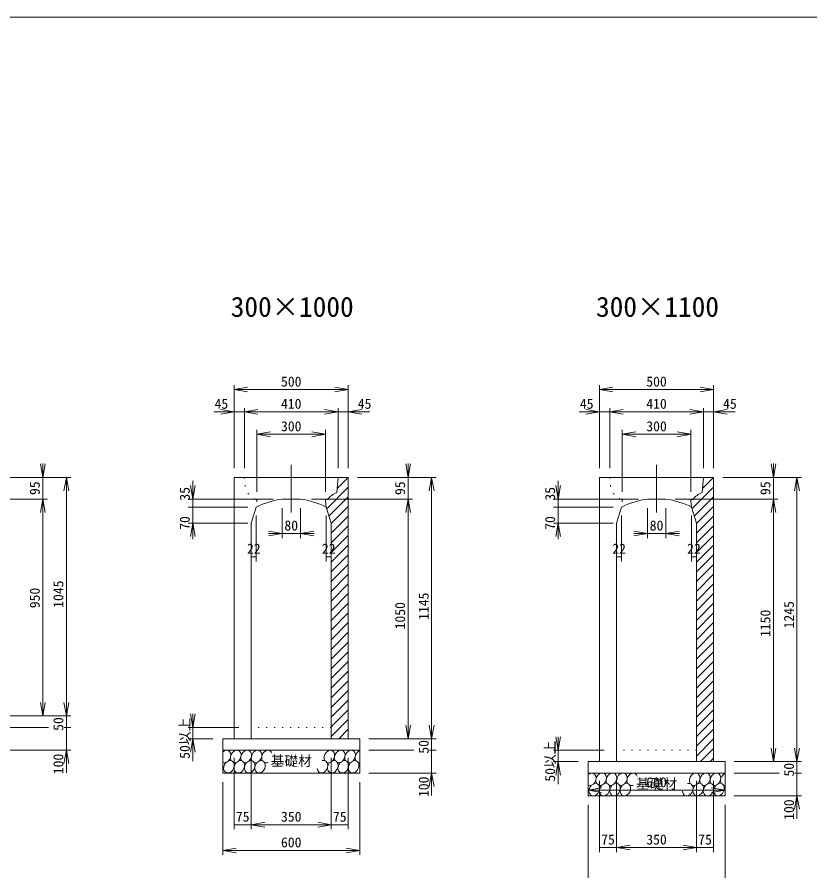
# Model space of a CAD drawing. Units: millimetres, scale not verified. Extents: x 2577 to 21887, y 2787 to 16449.
# Drawn here: x 14614 to 18086, y 12679 to 16449 of the extents above; entities that cross this region are included whole.
import ezdxf
from ezdxf.enums import TextEntityAlignment as Align

# ---------------------------------------------------------------- set-up
doc = ezdxf.new("R2010")
doc.units = ezdxf.units.MM
doc.header["$LTSCALE"] = 20
doc.linetypes.add('DOTTED', pattern=[1.75, 0.25, -1.5])
doc.layers.add('Layer1', color=4, linetype='Continuous', lineweight=18)
doc.styles.add('ＭＳ ゴシック-5.0-0.0', font='')
doc.styles.get('ＭＳ ゴシック-5.0-0.0').set_extended_font_data('ＭＳ ゴシック-5.0-0.0')

msp = doc.modelspace()

# ---------------------------------------------------------------- linework, layer by layer
at = {"layer": 'Layer1'}
for p, q in [((21887.41, 16448.97), (2577.44, 16448.97)), ((15564.68, 14473.42), (15564.68, 14837.86)), ((15564.68, 14817.86), (15623.77, 14828.28)), ((16064.68, 14817.86), (15564.68, 14817.86)), ((15564.68, 14817.86), (15623.77, 14807.44)), ((16064.68, 14817.86), (16005.6, 14828.28)), ((16064.68, 14817.86), (16005.6, 14807.44)), ((16064.68, 14473.42), (16064.68, 14837.86)), ((17164.68, 14473.42), (17164.68, 14837.86)), ((17164.68, 14817.86), (17223.77, 14828.28)), ((17664.68, 14817.86), (17164.68, 14817.86)), ((17164.68, 14817.86), (17223.77, 14807.44)), ((17664.68, 14817.86), (17605.6, 14828.28)), ((17664.68, 14817.86), (17605.6, 14807.44)), ((17664.68, 14473.42), (17664.68, 14837.86)), ((15564.68, 14720.62), (15476.45, 14720.62)), ((15564.68, 14720.62), (15505.6, 14731.04)), ((15564.68, 14720.62), (15505.6, 14710.2)), ((15564.68, 14473.42), (15564.68, 14732.62)), ((15609.68, 14720.62), (15564.68, 14720.62)), ((15609.68, 14473.42), (15609.68, 14737.22)), ((15609.68, 14720.62), (15668.77, 14731.04)), ((15609.68, 14720.62), (15668.77, 14731.04)), ((15609.68, 14720.62), (16019.68, 14720.62)), ((15609.68, 14720.62), (15668.77, 14710.2)), ((15609.68, 14720.62), (15668.77, 14710.2)), ((15609.68, 14720.62), (15669.68, 14720.62)), ((16019.68, 14720.62), (15959.68, 14720.62)), ((16019.68, 14720.62), (15960.6, 14731.04)), ((16019.68, 14720.62), (15960.6, 14731.04)), ((16019.68, 14720.62), (15960.6, 14710.2)), ((16019.68, 14720.62), (15960.6, 14710.2)), ((16019.68, 14473.42), (16019.68, 14737.22)), ((16019.68, 14720.62), (16064.68, 14720.62)), ((16064.68, 14473.42), (16064.68, 14732.62)), ((16064.68, 14720.62), (16123.77, 14731.04)), ((16064.68, 14720.62), (16123.77, 14710.2)), ((16064.68, 14720.62), (16158.37, 14720.62)), ((17164.68, 14720.62), (17076.45, 14720.62)), ((17164.68, 14720.62), (17105.6, 14731.04)), ((17164.68, 14720.62), (17105.6, 14710.2)), ((17164.68, 14473.42), (17164.68, 14732.62)), ((17209.68, 14720.62), (17164.68, 14720.62)), ((17209.68, 14473.42), (17209.68, 14737.22)), ((17209.68, 14720.62), (17268.77, 14731.04)), ((17209.68, 14720.62), (17268.77, 14731.04)), ((17209.68, 14720.62), (17619.68, 14720.62)), ((17209.68, 14720.62), (17268.77, 14710.2)), ((17209.68, 14720.62), (17268.77, 14710.2)), ((17209.68, 14720.62), (17269.68, 14720.62)), ((17619.68, 14720.62), (17559.68, 14720.62)), ((17619.68, 14720.62), (17560.6, 14731.04)), ((17619.68, 14720.62), (17560.6, 14731.04)), ((17619.68, 14720.62), (17560.6, 14710.2)), ((17619.68, 14720.62), (17560.6, 14710.2)), ((17619.68, 14473.42), (17619.68, 14737.22)), ((17619.68, 14720.62), (17664.68, 14720.62)), ((17664.68, 14473.42), (17664.68, 14732.62)), ((17664.68, 14720.62), (17723.77, 14731.04)), ((17664.68, 14720.62), (17723.77, 14710.2)), ((17664.68, 14720.62), (17758.37, 14720.62)), ((15664.68, 14370.65), (15664.68, 14641.99)), ((15664.68, 14621.99), (15723.77, 14632.41)), ((15964.68, 14621.99), (15905.6, 14632.41)), ((15964.68, 14370.65), (15964.68, 14641.99)), ((17264.68, 14370.65), (17264.68, 14641.99)), ((17264.68, 14621.99), (17323.77, 14632.41)), ((17564.68, 14621.99), (17505.6, 14632.41)), ((17564.68, 14370.65), (17564.68, 14641.99)), ((15664.68, 14621.99), (15964.68, 14621.99)), ((15664.68, 14621.99), (15723.77, 14611.57)), ((15964.68, 14621.99), (15905.6, 14611.57)), ((17264.68, 14621.99), (17564.68, 14621.99)), ((17264.68, 14621.99), (17323.77, 14611.57)), ((17564.68, 14621.99), (17505.6, 14611.57)), ((14726.48, 14433.42), (14716.06, 14492.51)), ((14726.48, 14433.42), (14726.48, 14493.42)), ((14726.48, 14433.42), (14736.9, 14492.51)), ((15814.68, 14280.14), (15814.68, 14487.6)), ((16326.48, 14433.42), (16316.06, 14492.51)), ((16326.48, 14433.42), (16326.48, 14493.42)), ((16326.48, 14433.42), (16336.9, 14492.51)), ((17414.68, 14280.14), (17414.68, 14487.6)), ((17926.48, 14433.42), (17916.06, 14492.51)), ((17926.48, 14433.42), (17926.48, 14493.42)), ((17926.48, 14433.42), (17936.9, 14492.51)), ((14849.69, 14433.42), (14504.68, 14433.42)), ((14726.48, 14433.42), (14726.48, 14338.42)), ((14829.69, 14433.42), (14819.27, 14374.33)), ((14829.69, 14433.42), (14840.11, 14374.33)), ((14829.69, 13388.42), (14829.69, 14433.42)), ((15383.47, 14338.42), (15383.47, 14418.29)), ((16064.68, 14433.42), (15564.68, 14433.42)), ((15564.68, 13288.42), (15564.68, 14433.42)), ((16019.68, 14433.42), (16014.68, 14366.42)), ((16064.68, 14433.42), (16016.06, 14384.79)), ((16022.26, 14433.42), (16019.48, 14430.64)), ((16064.68, 13288.42), (16064.68, 14433.42)), ((16449.69, 14433.42), (16104.68, 14433.42)), ((16326.48, 14433.42), (16326.48, 14338.42)), ((16429.69, 14433.42), (16419.27, 14374.33)), ((16429.69, 14433.42), (16440.11, 14374.33)), ((16429.69, 13288.42), (16429.69, 14433.42)), ((16983.47, 14338.42), (16983.47, 14418.29)), ((17664.68, 14433.42), (17164.68, 14433.42)), ((17164.68, 13188.42), (17164.68, 14433.42)), ((17619.68, 14433.42), (17614.68, 14366.42)), ((17664.68, 14433.42), (17616.06, 14384.79)), ((17622.26, 14433.42), (17619.48, 14430.64)), ((17664.68, 13188.42), (17664.68, 14433.42)), ((18049.69, 14433.42), (17704.68, 14433.42)), ((17926.48, 14433.42), (17926.48, 14338.42)), ((18029.69, 14433.42), (18019.27, 14374.33)), ((18029.69, 14433.42), (18040.11, 14374.33)), ((18029.69, 13188.42), (18029.69, 14433.42)), ((15383.47, 14338.42), (15373.05, 14397.51)), ((15383.47, 14338.42), (15393.89, 14397.51)), ((15383.47, 14363.42), (15383.47, 14163.28)), ((15969.94, 14296.25), (16064.68, 14390.99)), ((16983.47, 14338.42), (16973.05, 14397.51)), ((16983.47, 14338.42), (16993.89, 14397.51)), ((16983.47, 14363.42), (16983.47, 14163.28)), ((17569.94, 14296.25), (17664.68, 14390.99)), ((14746.48, 14338.42), (14295.54, 14338.42)), ((14544.68, 14338.42), (14746.48, 14338.42)), ((14726.48, 14338.42), (14716.06, 14279.33)), ((14726.48, 14338.42), (14736.9, 14279.33)), ((14726.48, 13388.42), (14726.48, 14338.42)), ((15736.07, 14338.42), (15363.47, 14338.42)), ((15383.47, 14338.42), (15383.47, 14303.42)), ((15774.68, 14338.42), (15814.68, 14338.42)), ((15814.68, 14338.42), (15854.68, 14338.42)), ((16346.48, 14338.42), (15902.87, 14338.42)), ((15964.68, 14336.42), (15974.68, 14336.42)), ((15964.68, 14336.42), (15964.68, 14330.65)), ((15964.68, 14330.65), (15967.68, 14303.42)), ((15980.08, 14263.97), (16064.68, 14348.57)), ((16144.68, 14338.42), (16346.48, 14338.42)), ((16326.48, 14338.42), (16316.06, 14279.33)), ((16326.48, 14338.42), (16336.9, 14279.33)), ((16326.48, 13288.42), (16326.48, 14338.42)), ((17336.07, 14338.42), (16963.47, 14338.42)), ((16983.47, 14338.42), (16983.47, 14303.42)), ((17374.68, 14338.42), (17414.68, 14338.42)), ((17414.68, 14338.42), (17454.68, 14338.42)), ((17946.48, 14338.42), (17495.71, 14338.42)), ((17564.68, 14336.42), (17574.68, 14336.42)), ((17564.68, 14336.42), (17564.68, 14330.65)), ((17564.68, 14330.65), (17567.68, 14303.42)), ((17580.08, 14263.97), (17664.68, 14348.57)), ((17744.68, 14338.42), (17946.48, 14338.42)), ((17926.48, 14338.42), (17916.06, 14279.33)), ((17926.48, 14338.42), (17936.9, 14279.33)), ((17926.48, 13188.42), (17926.48, 14338.42)), ((15624.68, 14303.42), (15363.47, 14303.42)), ((15661.68, 14303.42), (15639.68, 14233.42)), ((15774.68, 14298.42), (15774.68, 14167.39)), ((15854.68, 14298.42), (15854.68, 14167.39)), ((15967.68, 14303.42), (15989.68, 14233.42)), ((15989.68, 14231.14), (16064.68, 14306.14)), ((17224.68, 14303.42), (16963.47, 14303.42)), ((17261.68, 14303.42), (17239.68, 14233.42)), ((17374.68, 14298.42), (17374.68, 14167.39)), ((17454.68, 14298.42), (17454.68, 14167.39)), ((17567.68, 14303.42), (17589.68, 14233.42)), ((17589.68, 14231.14), (17664.68, 14306.14)), ((15661.68, 14266.68), (15661.68, 14064.47)), ((15967.68, 14266.68), (15967.68, 14064.47)), ((15989.68, 14188.71), (16064.68, 14263.71)), ((17261.68, 14266.68), (17261.68, 14064.47)), ((17567.68, 14266.68), (17567.68, 14064.47)), ((17589.68, 14188.71), (17664.68, 14263.71)), ((15608.51, 14233.42), (15363.47, 14233.42)), ((15624.68, 14233.42), (15363.47, 14233.42)), ((15383.47, 14233.42), (15373.05, 14174.33)), ((15383.47, 14233.42), (15393.89, 14174.33)), ((15639.68, 13288.42), (15639.68, 14233.42)), ((15989.68, 13288.42), (15989.68, 14233.42)), ((15989.68, 14146.29), (16064.68, 14221.29)), ((17208.51, 14233.42), (16963.47, 14233.42)), ((17224.68, 14233.42), (16963.47, 14233.42)), ((16983.47, 14233.42), (16973.05, 14174.33)), ((16983.47, 14233.42), (16993.89, 14174.33)), ((17239.68, 13188.42), (17239.68, 14233.42)), ((17589.68, 13188.42), (17589.68, 14233.42)), ((17589.68, 14146.29), (17664.68, 14221.29)), ((15774.68, 14187.39), (15714.68, 14187.39)), ((15774.68, 14187.39), (15715.6, 14197.81)), ((15774.68, 14187.39), (15715.6, 14176.97)), ((15854.68, 14187.39), (15774.68, 14187.39)), ((15854.68, 14187.39), (15913.77, 14197.81)), ((15854.68, 14187.39), (15913.77, 14176.97)), ((15854.68, 14187.39), (15914.68, 14187.39)), ((15989.68, 14103.86), (16064.68, 14178.86)), ((17374.68, 14187.39), (17314.68, 14187.39)), ((17374.68, 14187.39), (17315.6, 14197.81)), ((17374.68, 14187.39), (17315.6, 14176.97)), ((17454.68, 14187.39), (17374.68, 14187.39)), ((17454.68, 14187.39), (17513.77, 14197.81)), ((17454.68, 14187.39), (17513.77, 14176.97)), ((17454.68, 14187.39), (17514.68, 14187.39)), ((17589.68, 14103.86), (17664.68, 14178.86)), ((15989.68, 14061.44), (16064.68, 14136.44)), ((17589.68, 14061.44), (17664.68, 14136.44)), ((15639.68, 14085.86), (15661.68, 14085.86)), ((15967.68, 14085.86), (15989.68, 14085.86)), ((15989.68, 14019.01), (16064.68, 14094.01)), ((17239.68, 14085.86), (17261.68, 14085.86)), ((17567.68, 14085.86), (17589.68, 14085.86)), ((17589.68, 14019.01), (17664.68, 14094.01)), ((15989.68, 13976.58), (16064.68, 14051.58)), ((17589.68, 13976.58), (17664.68, 14051.58)), ((15989.68, 13934.16), (16064.68, 14009.16)), ((17589.68, 13934.16), (17664.68, 14009.16)), ((15989.68, 13891.73), (16064.68, 13966.73)), ((17589.68, 13891.73), (17664.68, 13966.73)), ((15989.68, 13849.3), (16064.68, 13924.3)), ((17589.68, 13849.3), (17664.68, 13924.3)), ((15989.68, 13806.88), (16064.68, 13881.88)), ((17589.68, 13806.88), (17664.68, 13881.88)), ((15989.68, 13764.45), (16064.68, 13839.45)), ((17589.68, 13764.45), (17664.68, 13839.45)), ((15989.68, 13722.02), (16064.68, 13797.02)), ((17589.68, 13722.02), (17664.68, 13797.02)), ((15989.68, 13679.6), (16064.68, 13754.6)), ((17589.68, 13679.6), (17664.68, 13754.6)), ((15989.68, 13637.17), (16064.68, 13712.17)), ((17589.68, 13637.17), (17664.68, 13712.17)), ((15989.68, 13594.74), (16064.68, 13669.74)), ((17589.68, 13594.74), (17664.68, 13669.74)), ((15989.68, 13552.32), (16064.68, 13627.32)), ((17589.68, 13552.32), (17664.68, 13627.32)), ((15989.68, 13509.89), (16064.68, 13584.89)), ((17589.68, 13509.89), (17664.68, 13584.89)), ((15989.68, 13467.47), (16064.68, 13542.47)), ((17589.68, 13467.47), (17664.68, 13542.47)), ((15989.68, 13425.04), (16064.68, 13500.04)), ((17589.68, 13425.04), (17664.68, 13500.04)), ((15989.68, 13382.61), (16064.68, 13457.61)), ((17589.68, 13382.61), (17664.68, 13457.61)), ((14726.48, 13388.42), (14716.06, 13447.51)), ((14726.48, 13388.42), (14736.9, 13447.51)), ((14829.69, 13388.42), (14819.27, 13447.51)), ((14829.69, 13388.42), (14840.11, 13447.51)), ((14554.68, 13388.42), (14849.69, 13388.42)), ((14829.69, 13388.42), (14829.69, 13338.42)), ((15383.47, 13338.42), (15373.05, 13397.51)), ((15383.47, 13338.42), (15393.89, 13397.51)), ((15383.47, 13338.42), (15383.47, 13397.51)), ((15989.68, 13340.19), (16064.68, 13415.19)), ((17589.68, 13340.19), (17664.68, 13415.19)), ((15989.68, 13297.76), (16064.68, 13372.76)), ((16326.48, 13288.42), (16316.06, 13347.51)), ((16326.48, 13288.42), (16336.9, 13347.51)), ((16429.69, 13288.42), (16419.27, 13347.51)), ((16429.69, 13288.42), (16440.11, 13347.51)), ((17589.68, 13297.76), (17664.68, 13372.76)), ((14751.31, 13338.42), (14554.68, 13338.42)), ((14820.44, 13338.42), (14849.69, 13338.42)), ((14829.69, 13338.42), (14829.69, 13278.42)), ((14829.69, 13338.42), (14829.69, 13238.42)), ((15584.68, 13338.42), (15363.47, 13338.42)), ((15383.47, 13338.42), (15383.47, 13189.63)), ((16022.77, 13288.42), (16064.68, 13330.33)), ((17589.68, 13255.33), (17664.68, 13330.33)), ((15471.4, 13288.42), (15363.47, 13288.42)), ((15383.47, 13288.42), (15373.05, 13229.33)), ((15383.47, 13288.42), (15393.89, 13229.33)), ((15514.68, 13288.42), (16114.68, 13288.42)), ((15514.68, 13288.42), (15514.68, 13138.42)), ((16114.68, 13288.42), (16114.68, 13138.42)), ((16154.68, 13288.42), (16449.69, 13288.42)), ((16429.69, 13288.42), (16429.69, 13238.42)), ((16983.47, 13238.42), (16973.05, 13297.51)), ((16983.47, 13238.42), (16993.89, 13297.51)), ((16983.47, 13238.42), (16983.47, 13297.51)), ((17589.68, 13212.91), (17664.68, 13287.91)), ((14554.68, 13238.42), (14849.69, 13238.42)), ((14829.69, 13238.42), (14819.27, 13179.33)), ((14829.69, 13238.42), (14840.11, 13179.33)), ((14829.69, 13238.42), (14829.69, 13139.18)), ((16114.68, 13238.42), (15514.68, 13238.42)), ((16351.31, 13238.42), (16154.68, 13238.42)), ((16420.44, 13238.42), (16449.69, 13238.42)), ((16429.69, 13238.42), (16429.69, 13178.42)), ((16429.69, 13238.42), (16429.69, 13138.42)), ((17184.68, 13238.42), (16963.47, 13238.42)), ((16983.47, 13238.42), (16983.47, 13089.63)), ((17607.62, 13188.42), (17664.68, 13245.48)), ((17926.48, 13188.42), (17916.06, 13247.51)), ((17926.48, 13188.42), (17936.9, 13247.51)), ((18029.69, 13188.42), (18019.27, 13247.51)), ((18029.69, 13188.42), (18040.11, 13247.51)), ((15564.68, 13204.36), (15564.68, 12892)), ((15639.68, 13204.36), (15639.68, 12892)), ((15989.68, 13204.36), (15989.68, 12892)), ((16064.68, 13204.36), (16064.68, 12892)), ((17650.05, 13188.42), (17664.68, 13203.05)), ((15564.68, 12892), (15564.68, 13170.39)), ((17071.4, 13188.42), (16963.47, 13188.42)), ((16983.47, 13188.42), (16973.05, 13129.33)), ((16983.47, 13188.42), (16993.89, 13129.33)), ((17114.68, 13188.42), (17714.68, 13188.42)), ((17114.68, 13188.42), (17114.68, 13038.42)), ((17714.68, 13188.42), (17714.68, 13038.42)), ((17754.68, 13188.42), (18049.69, 13188.42)), ((18029.69, 13188.42), (18029.69, 13138.42)), ((15514.68, 13138.42), (16114.68, 13138.42)), ((16154.68, 13138.42), (16449.69, 13138.42)), ((16429.69, 13138.42), (16419.27, 13079.33)), ((16429.69, 13138.42), (16440.11, 13079.33)), ((16429.69, 13138.42), (16429.69, 13039.18)), ((17714.68, 13138.42), (17114.68, 13138.42)), ((17951.31, 13138.42), (17754.68, 13138.42)), ((18020.44, 13138.42), (18049.69, 13138.42)), ((18029.69, 13138.42), (18029.69, 13078.42)), ((18029.69, 13138.42), (18029.69, 13038.42)), ((15514.68, 13098.42), (15514.68, 12779.45)), ((16114.68, 13098.42), (16114.68, 12779.45)), ((17164.68, 13104.36), (17164.68, 12792)), ((17239.68, 13104.36), (17239.68, 12792)), ((17589.68, 13104.36), (17589.68, 12792)), ((17664.68, 13104.36), (17664.68, 12792)), ((17114.68, 13062.86), (17173.77, 13073.28)), ((17114.68, 13062.86), (17714.68, 13062.86)), ((17114.68, 13062.86), (17173.77, 13052.44)), ((17164.68, 12792), (17164.68, 13070.39)), ((17714.68, 13062.86), (17655.6, 13073.28)), ((17714.68, 13062.86), (17655.6, 13052.44)), ((17714.68, 13038.42), (17114.68, 13038.42)), ((17754.68, 13038.42), (18049.69, 13038.42)), ((18029.69, 13038.42), (18019.27, 12979.33)), ((18029.69, 13038.42), (18040.11, 12979.33)), ((18029.69, 13038.42), (18029.69, 12939.18)), ((17114.68, 12998.42), (17114.68, 12679.45)), ((17714.68, 12998.42), (17714.68, 12679.45)), ((15564.68, 12912), (15639.68, 12912)), ((15639.68, 12912), (15698.77, 12922.42)), ((15639.68, 12912), (15698.77, 12922.42)), ((15639.68, 12912), (15698.77, 12901.58)), ((15639.68, 12912), (15719.68, 12912)), ((15639.68, 12912), (15989.68, 12912)), ((15639.68, 12912), (15698.77, 12901.58)), ((15989.68, 12912), (15909.68, 12912)), ((15989.68, 12912), (15930.6, 12922.42)), ((15989.68, 12912), (15930.6, 12922.42)), ((15989.68, 12912), (15930.6, 12901.58)), ((15989.68, 12912), (15930.6, 12901.58)), ((15989.68, 12912), (16064.68, 12912)), ((17239.68, 12812), (17298.77, 12822.42)), ((17239.68, 12812), (17298.77, 12822.42)), ((17589.68, 12812), (17530.6, 12822.42)), ((17589.68, 12812), (17530.6, 12822.42)), ((15514.68, 12799.45), (15573.77, 12809.87)), ((15514.68, 12799.45), (16114.68, 12799.45)), ((15514.68, 12799.45), (15573.77, 12789.03)), ((16114.68, 12799.45), (16055.6, 12809.87)), ((16114.68, 12799.45), (16055.6, 12789.03)), ((17164.68, 12812), (17239.68, 12812)), ((17239.68, 12812), (17298.77, 12801.58)), ((17239.68, 12812), (17319.68, 12812)), ((17239.68, 12812), (17589.68, 12812)), ((17239.68, 12812), (17298.77, 12801.58)), ((17589.68, 12812), (17509.68, 12812)), ((17589.68, 12812), (17530.6, 12801.58)), ((17589.68, 12812), (17530.6, 12801.58)), ((17589.68, 12812), (17664.68, 12812))]:
    msp.add_line(p, q, dxfattribs=at)
at = {"layer": 'Layer1', "linetype": 'DOTTED', "lineweight": 13}
for p, q in [((15609.68, 14433.42), (15614.68, 14366.42)), ((17209.68, 14433.42), (17214.68, 14366.42)), ((15664.68, 14336.42), (15654.68, 14336.42)), ((15664.68, 14330.65), (15661.68, 14303.42)), ((15664.68, 14336.42), (15664.68, 14330.65)), ((17264.68, 14336.42), (17254.68, 14336.42)), ((17264.68, 14330.65), (17261.68, 14303.42)), ((17264.68, 14336.42), (17264.68, 14330.65)), ((15989.68, 13338.42), (15639.68, 13338.42)), ((17589.68, 13238.42), (17239.68, 13238.42))]:
    msp.add_line(p, q, dxfattribs=at)
for centre in [(15589.09, 14290.63), (17189.09, 14290.63)]:
    msp.add_arc(centre, 80, 34.92015, 71.34006, dxfattribs=at)
at = {"layer": 'Layer1'}
for centre, radius, start, end in [((16040.28, 14290.63), 80, 108.65994, 145.07985), ((17640.28, 14290.63), 80, 108.65994, 145.07985), ((15826.29, 13971.9), 370.13, 98.01419, 116.40493), ((15803.08, 13971.9), 370.13, 63.59507, 81.98581), ((17426.29, 13971.9), 370.13, 98.01419, 116.40493), ((17403.08, 13971.9), 370.13, 63.59507, 81.98581)]:
    msp.add_arc(centre, radius, start, end, dxfattribs=at)
for centre, start_param, end_param in [((15526.31, 13210.6), 3.1641089, 7.3535633), ((15571.83, 13210.6), 3.2518953, 8.9063261), ((15617.36, 13210.6), 3.2518953, 8.9063261), ((15662.88, 13210.6), 3.2518953, 8.9063261), ((15708.41, 13210.6), 5.610227, 8.9063261), ((15981.55, 13210.6), 3.2518953, 8.9063261), ((16027.07, 13210.6), 3.2518953, 8.9063261), ((16072.6, 13210.6), 3.2518953, 8.9063261), ((16118.12, 13210.6), 0.6949414, 2.6231408), ((15541.69, 13165.93), 1.1965976, 6.8860585), ((15587.21, 13165.93), 1.1965976, 6.8860585), ((15632.74, 13165.93), 1.1965976, 6.8860585), ((15678.26, 13165.93), 1.1965976, 6.8860585), ((15951.4, 13165.93), 2.1791837, 6.8860585), ((15996.93, 13165.93), 1.1965976, 6.8860585), ((16042.45, 13165.93), 1.1965976, 6.8860585), ((16087.98, 13165.93), 1.1965976, 6.8860585), ((15708.41, 13210.6), 3.2518953, 3.8893366), ((16118.12, 13210.6), 3.2518953, 3.5395455), ((17126.31, 13110.6), 3.1641089, 7.3535633), ((17171.83, 13110.6), 3.2518953, 8.9063261), ((17217.36, 13110.6), 3.2518953, 8.9063261), ((17262.88, 13110.6), 3.2518953, 8.9063261), ((17308.41, 13110.6), 5.610227, 8.9063261), ((17581.55, 13110.6), 3.2518953, 8.9063261), ((17627.07, 13110.6), 3.2518953, 8.9063261), ((17672.6, 13110.6), 3.2518953, 8.9063261), ((17718.12, 13110.6), 0.6949414, 2.6231408), ((17141.69, 13065.93), 1.1965976, 6.8860585), ((17187.21, 13065.93), 1.1965976, 6.8860585), ((17232.74, 13065.93), 1.1965976, 6.8860585), ((17278.26, 13065.93), 1.1965976, 6.8860585), ((17308.41, 13110.6), 3.2518953, 3.8893366), ((17551.4, 13065.93), 2.1791837, 6.8860585), ((17596.93, 13065.93), 1.1965976, 6.8860585), ((17642.45, 13065.93), 1.1965976, 6.8860585), ((17687.98, 13065.93), 1.1965976, 6.8860585), ((17718.12, 13110.6), 3.2518953, 3.5395455)]:
    msp.add_ellipse(centre, major_axis=(12.08, 25.9), ratio=0.766667, start_param=start_param, end_param=end_param, dxfattribs=at)

# ---------------------------------------------------------------- texts
at = {"layer": 'Layer1', "color": 7, "style": 'ＭＳ ゴシック-5.0-0.0'}
for s, p in [('300×1000', (15818.9, 15224.51)), ('300×1100', (17418.9, 15224.51))]:
    msp.add_text(s, height=87.98, dxfattribs=at).set_placement(p, align=Align.TOP_CENTER)
for s, p in [('500', (15814.68, 14817.86)), ('500', (17414.68, 14817.86)), ('45', (15508.8, 14720.62)), ('410', (15814.68, 14720.62)), ('45', (16135.97, 14720.62)), ('45', (17108.8, 14720.62)), ('410', (17414.68, 14720.62)), ('45', (17735.97, 14720.62)), ('300', (15814.68, 14621.99)), ('300', (17414.68, 14621.99)), ('80', (15814.68, 14187.39)), ('80', (17414.68, 14187.39)), ('22', (15650.68, 14085.86)), ('22', (15978.68, 14085.86)), ('22', (17250.68, 14085.86)), ('22', (17578.68, 14085.86)), ('基礎材', (15814.68, 13156.26)), ('基礎材', (17414.68, 13056.26)), ('600', (17414.68, 13062.86)), ('75', (15602.18, 12912)), ('350', (15814.68, 12912)), ('75', (16027.18, 12912)), ('600', (15814.68, 12799.45)), ('75', (17202.18, 12812)), ('350', (17414.68, 12812)), ('75', (17627.18, 12812))]:
    msp.add_text(s, height=43.99, dxfattribs=at).set_placement(p, align=Align.BOTTOM_CENTER)
for s, p in [('95', (14726.48, 14385.92)), ('95', (16326.48, 14385.92)), ('95', (17926.48, 14385.92)), ('35', (15383.47, 14361.33)), ('35', (16983.47, 14361.33)), ('70', (15383.47, 14233.53)), ('70', (16983.47, 14233.53)), ('1045', (14829.69, 13921.71)), ('950', (14726.48, 13905.03)), ('1145', (16429.69, 13868.93)), ('1050', (16326.48, 13827.23)), ('1245', (18029.69, 13831.4)), ('1150', (17926.48, 13793.86)), ('50', (14829.69, 13352.91)), ('50以上', (15383.47, 13290.45)), ('50', (16429.69, 13252.91)), ('50以上', (16983.47, 13190.45)), ('100', (14829.69, 13178.03)), ('50', (18029.69, 13152.91)), ('100', (16429.69, 13078.03)), ('100', (18029.69, 12978.03))]:
    msp.add_text(s, height=43.99, rotation=90, dxfattribs=at).set_placement(p, align=Align.BOTTOM_CENTER)

doc.saveas('drawing.dxf')
